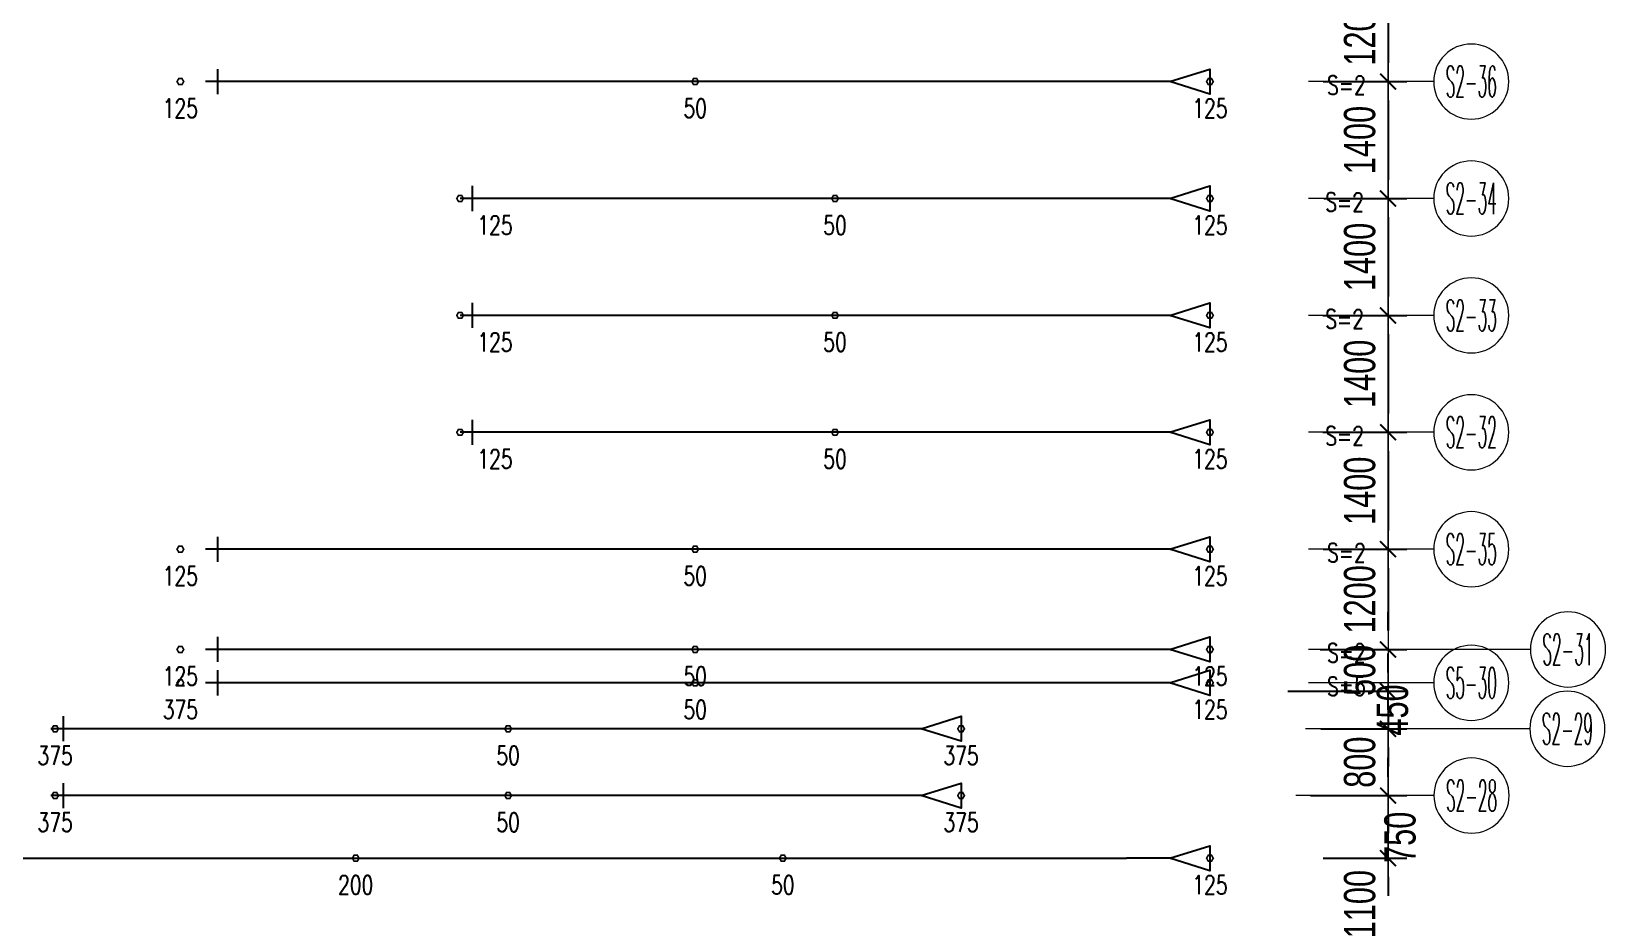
# Model space of a CAD drawing. Header units: millimetres. Extents: x 118516 to 588795, y -24154 to 50684.
# Drawn here: x 430367 to 449218, y 16538 to 27100 of the extents above; entities that cross this region are included whole.
import ezdxf
from ezdxf.enums import TextEntityAlignment as Align

# ---------------------------------------------------------------- set-up
doc = ezdxf.new("R2010")
doc.units = ezdxf.units.MM
doc.layers.get('0').update_dxf_attribs({"lineweight": 20})
doc.layers.get('Defpoints').update_dxf_attribs({"color": 151, "lineweight": 9})
doc.layers.add('ARES_TAG', color=3, linetype='Continuous')
doc.layers.add('NDC_S_TENDON', color=10, linetype='Continuous')
doc.layers.add('Current plane_Column', color=7, linetype='Continuous', true_color=0x4b00ff)
for name, color, linetype, lineweight in [('NDC_S-TENDON', 6, 'Continuous', 35), ('NDC_S_ANNO', 7, 'Continuous', 20), ('NDC_S_DIM', 1, 'Continuous', 15), ('NDC_S_SYMBOL', 1, 'Continuous', 15)]:
    doc.layers.add(name, color=color, linetype=linetype, lineweight=lineweight)
doc.styles.add('ARES_ROMANS_0.36', font='romans.shx', dxfattribs={"width": 0.36, "bigfont": 'vns.shx'})
doc.styles.add('NDC_ANNO', font='', dxfattribs={"width": 0.8})
doc.styles.add('NDC_DIM', font='', dxfattribs={"width": 0.75})
doc.styles.get('NDC_ANNO').set_extended_font_data('Dotum')
doc.styles.get('NDC_DIM').set_extended_font_data('Dotum')
doc.dimstyles.new('NDC_dim_150', dxfattribs={"dimscale": 150, "dimtxt": 2.5, "dimasz": 1.5, "dimexe": 1.5, "dimexo": 2.5, "dimgap": 1, "dimtad": 1, "dimdec": 0, "dimzin": 0, "dimdsep": 46, "dimtxsty": 'NDC_DIM', "dimblk": 'DIMMARK', "dimcen": 0.09, "dimdle": 1.2, "dimclrd": 1, "dimclre": 1, "dimclrt": 3, "dimadec": 0, "dimazin": 0, "dimtfac": 1, "dimtdec": 0, "dimtix": 1, "dimtofl": 0, "dimtmove": 0, "dimatfit": 3, "dimfxl": 8, "dimfxlon": 1, "dimtolj": 1, "dimtzin": 0, "dimarcsym": 0})

# ---------------------------------------------------------------- blocks, each defined once
blk = doc.blocks.new('*U492')
at = {"layer": 'NDC_S_SYMBOL', "color": 3}
blk.add_line((-7068, 0), (-5568, 0), dxfattribs=at)
blk.add_circle((-7518, 0), 450, dxfattribs=at)
at = {"layer": 'NDC_S_TENDON'}
for p, q in [((-3388, 0), (-500, 0)), ((-500, 0), (5123, 0)), ((5123, 0), (6642, 0)), ((6642, 0), (7642, 0)), ((7492, -150), (7492, 150))]:
    blk.add_line(p, q, dxfattribs=at)
blk.add_lwpolyline([(-3908, 0), (-4388, 150), (-4388, -150), (-3908, 0), (-3388, 0)], dxfattribs=at)
at = {"layer": 'ARES_TAG', "style": 'ARES_ROMANS_0.36', "width": 0.36}
blk.add_attdef('S3', text='', height=375, dxfattribs=at).set_placement((-7518, 0), align=Align.MIDDLE_CENTER)
blk = doc.blocks.new('*U704')
at = {"layer": 'NDC_S_SYMBOL', "color": 3}
blk.add_line((-8226, 0), (-5568, 0), dxfattribs=at)
blk.add_circle((-8676, 0), 450, dxfattribs=at)
at = {"layer": 'NDC_S_TENDON'}
for p, q in [((-3388, 0), (-500, 0)), ((-500, 0), (5123, 0)), ((5123, 0), (6642, 0)), ((6642, 0), (7642, 0)), ((7492, -150), (7492, 150))]:
    blk.add_line(p, q, dxfattribs=at)
blk.add_lwpolyline([(-3908, 0), (-4388, 150), (-4388, -150), (-3908, 0), (-3388, 0)], dxfattribs=at)
at = {"layer": 'ARES_TAG', "style": 'ARES_ROMANS_0.36', "width": 0.36}
blk.add_attdef('S3', text='', height=375, dxfattribs=at).set_placement((-8676, 0), align=Align.MIDDLE_CENTER)
blk = doc.blocks.new('*U532')
at = {"layer": 'NDC_S_SYMBOL', "color": 3}
blk.add_line((-7068, 0), (-5568, 0), dxfattribs=at)
blk.add_circle((-7518, 0), 450, dxfattribs=at)
at = {"layer": 'NDC_S_TENDON'}
for p, q in [((-3388, 0), (-500, 0)), ((-500, 0), (2938, 0)), ((2938, 0), (3592, 0)), ((3592, 0), (4592, 0)), ((4442, -150), (4442, 150))]:
    blk.add_line(p, q, dxfattribs=at)
blk.add_lwpolyline([(-3908, 0), (-4388, 150), (-4388, -150), (-3908, 0), (-3388, 0)], dxfattribs=at)
at = {"layer": 'ARES_TAG', "style": 'ARES_ROMANS_0.36', "width": 0.36}
blk.add_attdef('S3', text='', height=375, dxfattribs=at).set_placement((-7518, 0), align=Align.MIDDLE_CENTER)
blk = doc.blocks.new('*U490')
at = {"layer": 'NDC_S_TENDON'}
blk.add_line((5123, 0), (56672, 0), dxfattribs=at)
blk.add_lwpolyline([(57192, 0), (57672, 150), (57672, -150), (57192, 0), (56672, 0)], dxfattribs=at)
at = {"layer": 'ARES_TAG', "style": 'ARES_ROMANS_0.36', "width": 0.36}
blk.add_attdef('S3', text='', height=375, dxfattribs=at).set_placement((-7518, 0), align=Align.MIDDLE_CENTER)
blk = doc.blocks.new('*U709')
at = {"layer": 'NDC_S_SYMBOL', "color": 3}
blk.add_line((-11199, 0), (-8513, 0), dxfattribs=at)
blk.add_circle((-11649, 0), 450, dxfattribs=at)
at = {"layer": 'NDC_S_TENDON'}
for p, q in [((-3388, 0), (-500, 0)), ((-500, 0), (5123, 0)), ((5123, 0), (5512, 0)), ((5512, 0), (6512, 0)), ((6362, -150), (6362, 150))]:
    blk.add_line(p, q, dxfattribs=at)
blk.add_lwpolyline([(-3908, 0), (-4388, 150), (-4388, -150), (-3908, 0), (-3388, 0)], dxfattribs=at)
at = {"layer": 'ARES_TAG', "style": 'ARES_ROMANS_0.36', "width": 0.36}
blk.add_attdef('S3', text='', height=375, dxfattribs=at).set_placement((-11649, 0), align=Align.MIDDLE_CENTER)
blk = doc.blocks.new('*U708')
at = {"layer": 'NDC_S_SYMBOL', "color": 3}
blk.add_line((-10051, 0), (-8396, 0), dxfattribs=at)
blk.add_circle((-10501, 0), 450, dxfattribs=at)
at = {"layer": 'NDC_S_TENDON'}
for p, q in [((-3388, 0), (-500, 0)), ((-500, 0), (5123, 0)), ((5123, 0), (5512, 0)), ((5512, 0), (6512, 0)), ((6362, -150), (6362, 150))]:
    blk.add_line(p, q, dxfattribs=at)
blk.add_lwpolyline([(-3908, 0), (-4388, 150), (-4388, -150), (-3908, 0), (-3388, 0)], dxfattribs=at)
at = {"layer": 'ARES_TAG', "style": 'ARES_ROMANS_0.36', "width": 0.36}
blk.add_attdef('S3', text='', height=375, dxfattribs=at).set_placement((-10501, 0), align=Align.MIDDLE_CENTER)
blk = doc.blocks.new('HTB TDX')
at = {"layer": 'NDC_S-TENDON', "linetype": 'Continuous'}
for points, elevation in [([(49590, 17000, 20, 20, 0), (49570, 17035, 20, 20, 0), (49530, 17035, 20, 20, 0), (49510, 17000, 20, 20, 0), (49530, 16965, 20, 20, 0), (49570, 16965, 20, 20, 0)], 3575), ([(49590, 17000, 20, 20, 0), (49570, 17035, 20, 20, 0), (49530, 17035, 20, 20, 0), (49510, 17000, 20, 20, 0), (49530, 16965, 20, 20, 0), (49570, 16965, 20, 20, 0)], 3575), ([(55755, 17000, 20, 20, 0), (55735, 17035, 20, 20, 0), (55695, 17035, 20, 20, 0), (55675, 17000, 20, 20, 0), (55695, 16965, 20, 20, 0), (55735, 16965, 20, 20, 0)], 3500), ([(55755, 17000, 20, 20, 0), (55735, 17035, 20, 20, 0), (55695, 17035, 20, 20, 0), (55675, 17000, 20, 20, 0), (55695, 16965, 20, 20, 0), (55735, 16965, 20, 20, 0)], 3500), ([(61920, 17000, 20, 20, 0), (61900, 17035, 20, 20, 0), (61860, 17035, 20, 20, 0), (61840, 17000, 20, 20, 0), (61860, 16965, 20, 20, 0), (61900, 16965, 20, 20, 0)], 3575), ([(61920, 17000, 20, 20, 0), (61900, 17035, 20, 20, 0), (61860, 17035, 20, 20, 0), (61840, 17000, 20, 20, 0), (61860, 16965, 20, 20, 0), (61900, 16965, 20, 20, 0)], 3575), ([(52940, 15600, 20, 20, 0), (52920, 15635, 20, 20, 0), (52880, 15635, 20, 20, 0), (52860, 15600, 20, 20, 0), (52880, 15565, 20, 20, 0), (52920, 15565, 20, 20, 0)], 3575), ([(52940, 15600, 20, 20, 0), (52920, 15635, 20, 20, 0), (52880, 15635, 20, 20, 0), (52860, 15600, 20, 20, 0), (52880, 15565, 20, 20, 0), (52920, 15565, 20, 20, 0)], 3575), ([(57430, 15600, 20, 20, 0), (57410, 15635, 20, 20, 0), (57370, 15635, 20, 20, 0), (57350, 15600, 20, 20, 0), (57370, 15565, 20, 20, 0), (57410, 15565, 20, 20, 0)], 3500), ([(57430, 15600, 20, 20, 0), (57410, 15635, 20, 20, 0), (57370, 15635, 20, 20, 0), (57350, 15600, 20, 20, 0), (57370, 15565, 20, 20, 0), (57410, 15565, 20, 20, 0)], 3500), ([(61920, 15600, 20, 20, 0), (61900, 15635, 20, 20, 0), (61860, 15635, 20, 20, 0), (61840, 15600, 20, 20, 0), (61860, 15565, 20, 20, 0), (61900, 15565, 20, 20, 0)], 3575), ([(61920, 15600, 20, 20, 0), (61900, 15635, 20, 20, 0), (61860, 15635, 20, 20, 0), (61840, 15600, 20, 20, 0), (61860, 15565, 20, 20, 0), (61900, 15565, 20, 20, 0)], 3575), ([(52940, 14200, 20, 20, 0), (52920, 14235, 20, 20, 0), (52880, 14235, 20, 20, 0), (52860, 14200, 20, 20, 0), (52880, 14165, 20, 20, 0), (52920, 14165, 20, 20, 0)], 3575), ([(52940, 14200, 20, 20, 0), (52920, 14235, 20, 20, 0), (52880, 14235, 20, 20, 0), (52860, 14200, 20, 20, 0), (52880, 14165, 20, 20, 0), (52920, 14165, 20, 20, 0)], 3575), ([(57430, 14200, 20, 20, 0), (57410, 14235, 20, 20, 0), (57370, 14235, 20, 20, 0), (57350, 14200, 20, 20, 0), (57370, 14165, 20, 20, 0), (57410, 14165, 20, 20, 0)], 3500), ([(57430, 14200, 20, 20, 0), (57410, 14235, 20, 20, 0), (57370, 14235, 20, 20, 0), (57350, 14200, 20, 20, 0), (57370, 14165, 20, 20, 0), (57410, 14165, 20, 20, 0)], 3500), ([(61920, 14200, 20, 20, 0), (61900, 14235, 20, 20, 0), (61860, 14235, 20, 20, 0), (61840, 14200, 20, 20, 0), (61860, 14165, 20, 20, 0), (61900, 14165, 20, 20, 0)], 3575), ([(61920, 14200, 20, 20, 0), (61900, 14235, 20, 20, 0), (61860, 14235, 20, 20, 0), (61840, 14200, 20, 20, 0), (61860, 14165, 20, 20, 0), (61900, 14165, 20, 20, 0)], 3575), ([(52940, 12800, 20, 20, 0), (52920, 12835, 20, 20, 0), (52880, 12835, 20, 20, 0), (52860, 12800, 20, 20, 0), (52880, 12765, 20, 20, 0), (52920, 12765, 20, 20, 0)], 3575), ([(52940, 12800, 20, 20, 0), (52920, 12835, 20, 20, 0), (52880, 12835, 20, 20, 0), (52860, 12800, 20, 20, 0), (52880, 12765, 20, 20, 0), (52920, 12765, 20, 20, 0)], 3575), ([(57430, 12800, 20, 20, 0), (57410, 12835, 20, 20, 0), (57370, 12835, 20, 20, 0), (57350, 12800, 20, 20, 0), (57370, 12765, 20, 20, 0), (57410, 12765, 20, 20, 0)], 3500), ([(57430, 12800, 20, 20, 0), (57410, 12835, 20, 20, 0), (57370, 12835, 20, 20, 0), (57350, 12800, 20, 20, 0), (57370, 12765, 20, 20, 0), (57410, 12765, 20, 20, 0)], 3500), ([(61920, 12800, 20, 20, 0), (61900, 12835, 20, 20, 0), (61860, 12835, 20, 20, 0), (61840, 12800, 20, 20, 0), (61860, 12765, 20, 20, 0), (61900, 12765, 20, 20, 0)], 3575), ([(61920, 12800, 20, 20, 0), (61900, 12835, 20, 20, 0), (61860, 12835, 20, 20, 0), (61840, 12800, 20, 20, 0), (61860, 12765, 20, 20, 0), (61900, 12765, 20, 20, 0)], 3575), ([(49590, 11400, 20, 20, 0), (49570, 11435, 20, 20, 0), (49530, 11435, 20, 20, 0), (49510, 11400, 20, 20, 0), (49530, 11365, 20, 20, 0), (49570, 11365, 20, 20, 0)], 3575), ([(49590, 11400, 20, 20, 0), (49570, 11435, 20, 20, 0), (49530, 11435, 20, 20, 0), (49510, 11400, 20, 20, 0), (49530, 11365, 20, 20, 0), (49570, 11365, 20, 20, 0)], 3575), ([(55755, 11400, 20, 20, 0), (55735, 11435, 20, 20, 0), (55695, 11435, 20, 20, 0), (55675, 11400, 20, 20, 0), (55695, 11365, 20, 20, 0), (55735, 11365, 20, 20, 0)], 3500), ([(55755, 11400, 20, 20, 0), (55735, 11435, 20, 20, 0), (55695, 11435, 20, 20, 0), (55675, 11400, 20, 20, 0), (55695, 11365, 20, 20, 0), (55735, 11365, 20, 20, 0)], 3500), ([(61920, 11400, 20, 20, 0), (61900, 11435, 20, 20, 0), (61860, 11435, 20, 20, 0), (61840, 11400, 20, 20, 0), (61860, 11365, 20, 20, 0), (61900, 11365, 20, 20, 0)], 3575), ([(61920, 11400, 20, 20, 0), (61900, 11435, 20, 20, 0), (61860, 11435, 20, 20, 0), (61840, 11400, 20, 20, 0), (61860, 11365, 20, 20, 0), (61900, 11365, 20, 20, 0)], 3575), ([(49590, 10200, 20, 20, 0), (49570, 10235, 20, 20, 0), (49530, 10235, 20, 20, 0), (49510, 10200, 20, 20, 0), (49530, 10165, 20, 20, 0), (49570, 10165, 20, 20, 0)], 3575), ([(49590, 10200, 20, 20, 0), (49570, 10235, 20, 20, 0), (49530, 10235, 20, 20, 0), (49510, 10200, 20, 20, 0), (49530, 10165, 20, 20, 0), (49570, 10165, 20, 20, 0)], 3575), ([(55755, 10200, 20, 20, 0), (55735, 10235, 20, 20, 0), (55695, 10235, 20, 20, 0), (55675, 10200, 20, 20, 0), (55695, 10165, 20, 20, 0), (55735, 10165, 20, 20, 0)], 3250), ([(55755, 10200, 20, 20, 0), (55735, 10235, 20, 20, 0), (55695, 10235, 20, 20, 0), (55675, 10200, 20, 20, 0), (55695, 10165, 20, 20, 0), (55735, 10165, 20, 20, 0)], 3250), ([(61920, 10200, 20, 20, 0), (61900, 10235, 20, 20, 0), (61860, 10235, 20, 20, 0), (61840, 10200, 20, 20, 0), (61860, 10165, 20, 20, 0), (61900, 10165, 20, 20, 0)], 3575), ([(61920, 10200, 20, 20, 0), (61900, 10235, 20, 20, 0), (61860, 10235, 20, 20, 0), (61840, 10200, 20, 20, 0), (61860, 10165, 20, 20, 0), (61900, 10165, 20, 20, 0)], 3575), ([(49590, 9800, 20, 20, 0), (49570, 9835, 20, 20, 0), (49530, 9835, 20, 20, 0), (49510, 9800, 20, 20, 0), (49530, 9765, 20, 20, 0), (49570, 9765, 20, 20, 0)], 3575), ([(49590, 9800, 20, 20, 0), (49570, 9835, 20, 20, 0), (49530, 9835, 20, 20, 0), (49510, 9800, 20, 20, 0), (49530, 9765, 20, 20, 0), (49570, 9765, 20, 20, 0)], 3575), ([(55755, 9800, 20, 20, 0), (55735, 9835, 20, 20, 0), (55695, 9835, 20, 20, 0), (55675, 9800, 20, 20, 0), (55695, 9765, 20, 20, 0), (55735, 9765, 20, 20, 0)], 3250), ([(55755, 9800, 20, 20, 0), (55735, 9835, 20, 20, 0), (55695, 9835, 20, 20, 0), (55675, 9800, 20, 20, 0), (55695, 9765, 20, 20, 0), (55735, 9765, 20, 20, 0)], 3250), ([(61920, 9800, 20, 20, 0), (61900, 9835, 20, 20, 0), (61860, 9835, 20, 20, 0), (61840, 9800, 20, 20, 0), (61860, 9765, 20, 20, 0), (61900, 9765, 20, 20, 0)], 3575), ([(61920, 9800, 20, 20, 0), (61900, 9835, 20, 20, 0), (61860, 9835, 20, 20, 0), (61840, 9800, 20, 20, 0), (61860, 9765, 20, 20, 0), (61900, 9765, 20, 20, 0)], 3575), ([(48090, 9250, 20, 20, 0), (48070, 9285, 20, 20, 0), (48030, 9285, 20, 20, 0), (48010, 9250, 20, 20, 0), (48030, 9215, 20, 20, 0), (48070, 9215, 20, 20, 0)], 316), ([(48090, 9250, 20, 20, 0), (48070, 9285, 20, 20, 0), (48030, 9285, 20, 20, 0), (48010, 9250, 20, 20, 0), (48030, 9215, 20, 20, 0), (48070, 9215, 20, 20, 0)], 316), ([(53515, 9250, 20, 20, 0), (53495, 9285, 20, 20, 0), (53455, 9285, 20, 20, 0), (53435, 9250, 20, 20, 0), (53455, 9215, 20, 20, 0), (53495, 9215, 20, 20, 0)], -9), ([(53515, 9250, 20, 20, 0), (53495, 9285, 20, 20, 0), (53455, 9285, 20, 20, 0), (53435, 9250, 20, 20, 0), (53455, 9215, 20, 20, 0), (53495, 9215, 20, 20, 0)], -9), ([(58940, 9250, 20, 20, 0), (58920, 9285, 20, 20, 0), (58880, 9285, 20, 20, 0), (58860, 9250, 20, 20, 0), (58880, 9215, 20, 20, 0), (58920, 9215, 20, 20, 0)], 316), ([(58940, 9250, 20, 20, 0), (58920, 9285, 20, 20, 0), (58880, 9285, 20, 20, 0), (58860, 9250, 20, 20, 0), (58880, 9215, 20, 20, 0), (58920, 9215, 20, 20, 0)], 316), ([(48090, 8450, 20, 20, 0), (48070, 8485, 20, 20, 0), (48030, 8485, 20, 20, 0), (48010, 8450, 20, 20, 0), (48030, 8416, 20, 20, 0), (48070, 8416, 20, 20, 0)], 320), ([(48090, 8450, 20, 20, 0), (48070, 8485, 20, 20, 0), (48030, 8485, 20, 20, 0), (48010, 8450, 20, 20, 0), (48030, 8416, 20, 20, 0), (48070, 8416, 20, 20, 0)], 320), ([(53515, 8450, 20, 20, 0), (53495, 8485, 20, 20, 0), (53455, 8485, 20, 20, 0), (53435, 8450, 20, 20, 0), (53455, 8416, 20, 20, 0), (53495, 8416, 20, 20, 0)], -5), ([(53515, 8450, 20, 20, 0), (53495, 8485, 20, 20, 0), (53455, 8485, 20, 20, 0), (53435, 8450, 20, 20, 0), (53455, 8416, 20, 20, 0), (53495, 8416, 20, 20, 0)], -5), ([(58940, 8450, 20, 20, 0), (58920, 8485, 20, 20, 0), (58880, 8485, 20, 20, 0), (58860, 8450, 20, 20, 0), (58880, 8416, 20, 20, 0), (58920, 8416, 20, 20, 0)], 320), ([(58940, 8450, 20, 20, 0), (58920, 8485, 20, 20, 0), (58880, 8485, 20, 20, 0), (58860, 8450, 20, 20, 0), (58880, 8416, 20, 20, 0), (58920, 8416, 20, 20, 0)], 320), ([(51690, 7700, 20, 20, 0), (51670, 7735, 20, 20, 0), (51630, 7735, 20, 20, 0), (51610, 7700, 20, 20, 0), (51630, 7665, 20, 20, 0), (51670, 7665, 20, 20, 0)], 3650), ([(51690, 7700, 20, 20, 0), (51670, 7735, 20, 20, 0), (51630, 7735, 20, 20, 0), (51610, 7700, 20, 20, 0), (51630, 7665, 20, 20, 0), (51670, 7665, 20, 20, 0)], 3650), ([(51690, 7700, 20, 20, 0), (51670, 7735, 20, 20, 0), (51630, 7735, 20, 20, 0), (51610, 7700, 20, 20, 0), (51630, 7665, 20, 20, 0), (51670, 7665, 20, 20, 0)], 3650), ([(51690, 7700, 20, 20, 0), (51670, 7735, 20, 20, 0), (51630, 7735, 20, 20, 0), (51610, 7700, 20, 20, 0), (51630, 7665, 20, 20, 0), (51670, 7665, 20, 20, 0)], 3650), ([(56805, 7700, 20, 20, 0), (56785, 7735, 20, 20, 0), (56745, 7735, 20, 20, 0), (56725, 7700, 20, 20, 0), (56745, 7665, 20, 20, 0), (56785, 7665, 20, 20, 0)], 3500), ([(56805, 7700, 20, 20, 0), (56785, 7735, 20, 20, 0), (56745, 7735, 20, 20, 0), (56725, 7700, 20, 20, 0), (56745, 7665, 20, 20, 0), (56785, 7665, 20, 20, 0)], 3500), ([(61920, 7700, 20, 20, 0), (61900, 7735, 20, 20, 0), (61860, 7735, 20, 20, 0), (61840, 7700, 20, 20, 0), (61860, 7665, 20, 20, 0), (61900, 7665, 20, 20, 0)], 3575), ([(61920, 7700, 20, 20, 0), (61900, 7735, 20, 20, 0), (61860, 7735, 20, 20, 0), (61840, 7700, 20, 20, 0), (61860, 7665, 20, 20, 0), (61900, 7665, 20, 20, 0)], 3575)]:
    blk.add_lwpolyline(points, format="xyseb", close=True, dxfattribs=dict(at, elevation=elevation))
ref = blk.add_blockref('*U492', (57492, 17000), dxfattribs=dict(xscale=-1, rotation=359.9999999999999))
ref.add_attrib('S3', 'S2-36', dxfattribs={"layer": 'ARES_TAG', "height": 375, "rotation": 360, "style": 'ARES_ROMANS_0.36', "width": 0.36}).set_placement((65010, 17000), align=Align.MIDDLE_CENTER)
ref = blk.add_blockref('*U532', (57492, 15600, 3575), dxfattribs=dict(xscale=-1, rotation=359.9999999999999))
ref.add_attrib('S3', 'S2-34', dxfattribs={"layer": 'ARES_TAG', "height": 375, "rotation": 360, "style": 'ARES_ROMANS_0.36', "width": 0.36}).set_placement((65010, 15600, 3575), align=Align.MIDDLE_CENTER)
ref = blk.add_blockref('*U532', (57492, 14200, 3575), dxfattribs=dict(xscale=-1, rotation=359.9999999999999))
ref.add_attrib('S3', 'S2-33', dxfattribs={"layer": 'ARES_TAG', "height": 375, "rotation": 360, "style": 'ARES_ROMANS_0.36', "width": 0.36}).set_placement((65010, 14200, 3575), align=Align.MIDDLE_CENTER)
ref = blk.add_blockref('*U532', (57492, 12800, 3575), dxfattribs=dict(xscale=-1, rotation=359.9999999999999))
ref.add_attrib('S3', 'S2-32', dxfattribs={"layer": 'ARES_TAG', "height": 375, "rotation": 360, "style": 'ARES_ROMANS_0.36', "width": 0.36}).set_placement((65010, 12800, 3575), align=Align.MIDDLE_CENTER)
ref = blk.add_blockref('*U492', (57492, 11400, 3575), dxfattribs=dict(xscale=-1, rotation=359.9999999999999))
ref.add_attrib('S3', 'S2-35', dxfattribs={"layer": 'ARES_TAG', "height": 375, "rotation": 360, "style": 'ARES_ROMANS_0.36', "width": 0.36}).set_placement((65010, 11400, 3575), align=Align.MIDDLE_CENTER)
ref = blk.add_blockref('*U704', (57492, 10200, 3575), dxfattribs=dict(xscale=-1, rotation=359.9999999999999))
ref.add_attrib('S3', 'S2-31', dxfattribs={"layer": 'ARES_TAG', "height": 375, "rotation": 360, "style": 'ARES_ROMANS_0.36', "width": 0.36}).set_placement((66168, 10200, 3575), align=Align.MIDDLE_CENTER)
ref = blk.add_blockref('*U492', (57492, 9800, 3575), dxfattribs=dict(xscale=-1, rotation=359.9999999999999))
ref.add_attrib('S3', 'S5-30', dxfattribs={"layer": 'ARES_TAG', "height": 375, "rotation": 360, "style": 'ARES_ROMANS_0.36', "width": 0.36}).set_placement((65010, 9800, 3575), align=Align.MIDDLE_CENTER)
ref = blk.add_blockref('*U709', (54512, 9250, 3575), dxfattribs=dict(xscale=-1, rotation=359.9999999999999))
ref.add_attrib('S3', 'S2-29', dxfattribs={"layer": 'ARES_TAG', "height": 375, "rotation": 360, "style": 'ARES_ROMANS_0.36', "width": 0.36}).set_placement((66161, 9250, 3575), align=Align.MIDDLE_CENTER)
ref = blk.add_blockref('*U708', (54512, 8450, 3575), dxfattribs=dict(xscale=-1, rotation=359.9999999999999))
ref.add_attrib('S3', 'S2-28', dxfattribs={"layer": 'ARES_TAG', "height": 375, "rotation": 360, "style": 'ARES_ROMANS_0.36', "width": 0.36}).set_placement((65013, 8450, 3575), align=Align.MIDDLE_CENTER)
blk.add_blockref('*U490', (4208, 7700, 3503))
at = {"layer": 'NDC_S_ANNO', "linetype": 'Continuous', "char_height": 225, "attachment_point": 5, "line_spacing_factor": 0.75, "style": 'NDC_ANNO'}
for s, insert in [('\\FSTANDARD.shx;S=2', (63514, 16957, 3700)), ('\\FSTANDARD.shx;125', (49550, 16680, 3575)), ('\\FSTANDARD.shx;50', (55715, 16680, 3500)), ('\\FSTANDARD.shx;125', (61880, 16680, 3575)), ('\\FSTANDARD.shx;S=2', (63493, 15557, 3700)), ('\\FSTANDARD.shx;125', (53318, 15280, 3575)), ('\\FSTANDARD.shx;50', (57390, 15280, 3500)), ('\\FSTANDARD.shx;125', (61880, 15280, 3575)), ('\\FSTANDARD.shx;S=2', (63493, 14157, 3700)), ('\\FSTANDARD.shx;125', (53318, 13880, 3575)), ('\\FSTANDARD.shx;50', (57390, 13880, 3500)), ('\\FSTANDARD.shx;125', (61880, 13880, 3575)), ('\\FSTANDARD.shx;S=2', (63493, 12757, 3700)), ('\\FSTANDARD.shx;125', (53318, 12480, 3575)), ('\\FSTANDARD.shx;50', (57390, 12480, 3500)), ('\\FSTANDARD.shx;125', (61880, 12480, 3575)), ('\\FSTANDARD.shx;S=2', (63514, 11357, 3700)), ('\\FSTANDARD.shx;125', (49550, 11080, 3575)), ('\\FSTANDARD.shx;50', (55715, 11080, 3500)), ('\\FSTANDARD.shx;125', (61880, 11080, 3575)), ('\\FSTANDARD.shx;S=2', (63514, 10157, 3700)), ('\\FSTANDARD.shx;125', (49550, 9880, 3575)), ('\\FSTANDARD.shx;50', (55715, 9880, 3250)), ('\\FSTANDARD.shx;125', (61880, 9880, 3575)), ('\\FSTANDARD.shx;S=5', (63514, 9757, 3700)), ('\\FSTANDARD.shx;375', (49550, 9480, 3575)), ('\\FSTANDARD.shx;50', (55715, 9480, 3250)), ('\\FSTANDARD.shx;125', (61880, 9480, 3575)), ('\\FSTANDARD.shx;375', (48050, 8930, 316)), ('\\FSTANDARD.shx;50', (53475, 8930, -9)), ('\\FSTANDARD.shx;375', (58900, 8930, 316)), ('\\FSTANDARD.shx;375', (48050, 8130, 320)), ('\\FSTANDARD.shx;50', (53475, 8130, -5)), ('\\FSTANDARD.shx;375', (58900, 8130, 320)), ('\\FSTANDARD.shx;200', (51650, 7380, 3650)), ('\\FSTANDARD.shx;50', (56765, 7380, 3500)), ('\\FSTANDARD.shx;125', (61880, 7380, 3575))]:
    blk.add_mtext(s, dxfattribs=dict(at, insert=insert))
blk = doc.blocks.new('DIMMARK')
at = {"layer": 'NDC_S_DIM', "color": 1}
blk.add_line((-1.5, 0), (1, 0), dxfattribs=at)
at = {"layer": 'NDC_S_DIM', "color": 2, "const_width": 0.1}
blk.add_lwpolyline([(-0.424, -0.424), (0.424, 0.424)], dxfattribs=at)
blk = doc.blocks.new('*D417')
at = {"layer": 'Defpoints', "color": 0, "ltscale": 100, "transparency": 16777216}
for p in [(443398, 27700, 3264), (443389, 26500, 3503), (446613, 26500)]:
    blk.add_point(p, dxfattribs=at)
at = {"layer": 'NDC_S_DIM', "color": 1, "lineweight": -2, "ltscale": 100, "transparency": 16777216}
for p, q in [((445804, 27700), (446838, 27700)), ((446613, 27475), (446613, 26725)), ((445838, 26500), (446838, 26500))]:
    blk.add_line(p, q, dxfattribs=at)
at = {"layer": 'NDC_S_DIM', "color": 1, "lineweight": -2, "ltscale": 100, "transparency": 16777216, "xscale": 225, "yscale": 225, "zscale": 225}
for p, rotation in [((446613, 27700), 90), ((446613, 26500), 270)]:
    blk.add_blockref('DIMMARK', p, dxfattribs=dict(at, rotation=rotation))
at = {"layer": 'NDC_S_DIM', "color": 3, "ltscale": 100, "transparency": 16777216, "insert": (446275, 27100), "char_height": 375, "attachment_point": 5, "rotation": 90, "style": 'NDC_DIM'}
blk.add_mtext('\\A1;1200', dxfattribs=at)
blk = doc.blocks.new('*D418')
at = {"layer": 'Defpoints', "color": 0, "ltscale": 100, "transparency": 16777216}
for p in [(443389, 26500, 3503), (443407, 25100, 3533), (446613, 25100)]:
    blk.add_point(p, dxfattribs=at)
at = {"layer": 'NDC_S_DIM', "color": 1, "lineweight": -2, "ltscale": 100, "transparency": 16777216}
for p, q in [((445838, 26500), (446838, 26500)), ((446613, 26275), (446613, 25325)), ((445845, 25100), (446838, 25100))]:
    blk.add_line(p, q, dxfattribs=at)
at = {"layer": 'NDC_S_DIM', "color": 1, "lineweight": -2, "ltscale": 100, "transparency": 16777216, "xscale": 225, "yscale": 225, "zscale": 225}
for p, rotation in [((446613, 26500), 90), ((446613, 25100), 270)]:
    blk.add_blockref('DIMMARK', p, dxfattribs=dict(at, rotation=rotation))
at = {"layer": 'NDC_S_DIM', "color": 3, "ltscale": 100, "transparency": 16777216, "insert": (446275, 25800), "char_height": 375, "attachment_point": 5, "rotation": 90, "style": 'NDC_DIM'}
blk.add_mtext('\\A1;1400', dxfattribs=at)
blk = doc.blocks.new('*D419')
at = {"layer": 'Defpoints', "color": 0, "ltscale": 100, "transparency": 16777216}
for p in [(443407, 25100, 3533), (443326, 23700, 3535), (446613, 23700)]:
    blk.add_point(p, dxfattribs=at)
at = {"layer": 'NDC_S_DIM', "color": 1, "lineweight": -2, "ltscale": 100, "transparency": 16777216}
for p, q in [((445845, 25100), (446838, 25100)), ((446613, 24875), (446613, 23925)), ((445834, 23700), (446838, 23700))]:
    blk.add_line(p, q, dxfattribs=at)
at = {"layer": 'NDC_S_DIM', "color": 1, "lineweight": -2, "ltscale": 100, "transparency": 16777216, "xscale": 225, "yscale": 225, "zscale": 225}
for p, rotation in [((446613, 25100), 90), ((446613, 23700), 270)]:
    blk.add_blockref('DIMMARK', p, dxfattribs=dict(at, rotation=rotation))
at = {"layer": 'NDC_S_DIM', "color": 3, "ltscale": 100, "transparency": 16777216, "insert": (446275, 24400), "char_height": 375, "attachment_point": 5, "rotation": 90, "style": 'NDC_DIM'}
blk.add_mtext('\\A1;1400', dxfattribs=at)
blk = doc.blocks.new('*D420')
at = {"layer": 'Defpoints', "color": 0, "ltscale": 100, "transparency": 16777216}
for p in [(443326, 23700, 3535), (443326, 22300, 3535), (446613, 22300)]:
    blk.add_point(p, dxfattribs=at)
at = {"layer": 'NDC_S_DIM', "color": 1, "lineweight": -2, "ltscale": 100, "transparency": 16777216}
for p, q in [((445834, 23700), (446838, 23700)), ((446613, 23475), (446613, 22525)), ((445834, 22300), (446838, 22300))]:
    blk.add_line(p, q, dxfattribs=at)
at = {"layer": 'NDC_S_DIM', "color": 1, "lineweight": -2, "ltscale": 100, "transparency": 16777216, "xscale": 225, "yscale": 225, "zscale": 225}
for p, rotation in [((446613, 23700), 90), ((446613, 22300), 270)]:
    blk.add_blockref('DIMMARK', p, dxfattribs=dict(at, rotation=rotation))
at = {"layer": 'NDC_S_DIM', "color": 3, "ltscale": 100, "transparency": 16777216, "insert": (446275, 23000), "char_height": 375, "attachment_point": 5, "rotation": 90, "style": 'NDC_DIM'}
blk.add_mtext('\\A1;1400', dxfattribs=at)
blk = doc.blocks.new('*D421')
at = {"layer": 'Defpoints', "color": 0, "ltscale": 100, "transparency": 16777216}
for p in [(443326, 22300, 3535), (443388, 20900, 3502), (446613, 20900)]:
    blk.add_point(p, dxfattribs=at)
at = {"layer": 'NDC_S_DIM', "color": 1, "lineweight": -2, "ltscale": 100, "transparency": 16777216}
for p, q in [((445834, 22300), (446838, 22300)), ((446613, 22075), (446613, 21125)), ((445838, 20900), (446838, 20900))]:
    blk.add_line(p, q, dxfattribs=at)
at = {"layer": 'NDC_S_DIM', "color": 1, "lineweight": -2, "ltscale": 100, "transparency": 16777216, "xscale": 225, "yscale": 225, "zscale": 225}
for p, rotation in [((446613, 22300), 90), ((446613, 20900), 270)]:
    blk.add_blockref('DIMMARK', p, dxfattribs=dict(at, rotation=rotation))
at = {"layer": 'NDC_S_DIM', "color": 3, "ltscale": 100, "transparency": 16777216, "insert": (446275, 21600), "char_height": 375, "attachment_point": 5, "rotation": 90, "style": 'NDC_DIM'}
blk.add_mtext('\\A1;1400', dxfattribs=at)
blk = doc.blocks.new('*D422')
at = {"layer": 'Defpoints', "color": 0, "ltscale": 100, "transparency": 16777216}
for p in [(443388, 20900, 3502), (443381, 19700, 3260), (446613, 19700)]:
    blk.add_point(p, dxfattribs=at)
at = {"layer": 'NDC_S_DIM', "color": 1, "lineweight": -2, "ltscale": 100, "transparency": 16777216}
for p, q in [((445838, 20900), (446838, 20900)), ((446613, 20675), (446613, 19925)), ((445801, 19700), (446838, 19700))]:
    blk.add_line(p, q, dxfattribs=at)
at = {"layer": 'NDC_S_DIM', "color": 1, "lineweight": -2, "ltscale": 100, "transparency": 16777216, "xscale": 225, "yscale": 225, "zscale": 225}
for p, rotation in [((446613, 20900), 90), ((446613, 19700), 270)]:
    blk.add_blockref('DIMMARK', p, dxfattribs=dict(at, rotation=rotation))
at = {"layer": 'NDC_S_DIM', "color": 3, "ltscale": 100, "transparency": 16777216, "insert": (446275, 20300), "char_height": 375, "attachment_point": 5, "rotation": 90, "style": 'NDC_DIM'}
blk.add_mtext('\\A1;1200', dxfattribs=at)
blk = doc.blocks.new('*D423')
at = {"layer": 'Defpoints', "color": 0, "ltscale": 100, "transparency": 16777216}
for p in [(443381, 19700, 3260), (443341, 19200), (446613, 19200)]:
    blk.add_point(p, dxfattribs=at)
at = {"layer": 'NDC_S_DIM', "color": 1, "lineweight": -2, "ltscale": 100, "transparency": 16777216}
for p, q in [((446613, 19925), (446613, 20150)), ((445801, 19700), (446838, 19700)), ((445413, 19200), (446838, 19200)), ((446613, 18975), (446613, 18750))]:
    blk.add_line(p, q, dxfattribs=at)
at = {"layer": 'NDC_S_DIM', "color": 1, "lineweight": -2, "ltscale": 100, "transparency": 16777216, "xscale": 225, "yscale": 225, "zscale": 225}
for p, rotation in [((446613, 19700), 270), ((446613, 19200), 90)]:
    blk.add_blockref('DIMMARK', p, dxfattribs=dict(at, rotation=rotation))
at = {"layer": 'NDC_S_DIM', "color": 3, "ltscale": 100, "transparency": 16777216, "insert": (446275, 19450), "char_height": 375, "attachment_point": 5, "rotation": 90, "style": 'NDC_DIM'}
blk.add_mtext('\\A1;500', dxfattribs=at)
blk = doc.blocks.new('*D424')
at = {"layer": 'Defpoints', "color": 0, "ltscale": 100, "transparency": 16777216}
for p in [(443341, 19200), (443378, 18750, 3299), (446613, 18750)]:
    blk.add_point(p, dxfattribs=at)
at = {"layer": 'NDC_S_DIM', "color": 1, "lineweight": -2, "ltscale": 100, "transparency": 16777216}
for p, q in [((446613, 19425), (446613, 19650)), ((445413, 19200), (446838, 19200)), ((445807, 18750), (446838, 18750)), ((446613, 18525), (446613, 18300))]:
    blk.add_line(p, q, dxfattribs=at)
at = {"layer": 'NDC_S_DIM', "color": 1, "lineweight": -2, "ltscale": 100, "transparency": 16777216, "xscale": 225, "yscale": 225, "zscale": 225}
for p, rotation in [((446613, 19200), 270), ((446613, 18750), 90)]:
    blk.add_blockref('DIMMARK', p, dxfattribs=dict(at, rotation=rotation))
at = {"layer": 'NDC_S_DIM', "color": 3, "ltscale": 100, "transparency": 16777216, "insert": (446668, 18975), "char_height": 375, "attachment_point": 5, "rotation": 90, "style": 'NDC_DIM'}
blk.add_mtext('\\A1;450', dxfattribs=at)
blk = doc.blocks.new('*D425')
at = {"layer": 'Defpoints', "color": 0, "ltscale": 100, "transparency": 16777216}
for p in [(443378, 18750, 3299), (443265, 17950, 2588), (446613, 17950)]:
    blk.add_point(p, dxfattribs=at)
at = {"layer": 'NDC_S_DIM', "color": 1, "lineweight": -2, "ltscale": 100, "transparency": 16777216}
for p, q in [((446613, 18975), (446613, 19200)), ((445807, 18750), (446838, 18750)), ((445684, 17950), (446838, 17950)), ((446613, 17725), (446613, 17500))]:
    blk.add_line(p, q, dxfattribs=at)
at = {"layer": 'NDC_S_DIM', "color": 1, "lineweight": -2, "ltscale": 100, "transparency": 16777216, "xscale": 225, "yscale": 225, "zscale": 225}
for p, rotation in [((446613, 18750), 270), ((446613, 17950), 90)]:
    blk.add_blockref('DIMMARK', p, dxfattribs=dict(at, rotation=rotation))
at = {"layer": 'NDC_S_DIM', "color": 3, "ltscale": 100, "transparency": 16777216, "insert": (446275, 18350), "char_height": 375, "attachment_point": 5, "rotation": 90, "style": 'NDC_DIM'}
blk.add_mtext('\\A1;800', dxfattribs=at)
blk = doc.blocks.new('*D426')
at = {"layer": 'Defpoints', "color": 0, "ltscale": 100, "transparency": 16777216}
for p in [(443261, 17950, 3294), (443241, 17200, 3630), (446613, 17200)]:
    blk.add_point(p, dxfattribs=at)
at = {"layer": 'NDC_S_DIM', "color": 1, "lineweight": -2, "ltscale": 100, "transparency": 16777216}
for p, q in [((446613, 18175), (446613, 18400)), ((445790, 17950), (446838, 17950)), ((445835, 17200), (446838, 17200)), ((446613, 16975), (446613, 16750))]:
    blk.add_line(p, q, dxfattribs=at)
at = {"layer": 'NDC_S_DIM', "color": 1, "lineweight": -2, "ltscale": 100, "transparency": 16777216, "xscale": 225, "yscale": 225, "zscale": 225}
for p, rotation in [((446613, 17950), 270), ((446613, 17200), 90)]:
    blk.add_blockref('DIMMARK', p, dxfattribs=dict(at, rotation=rotation))
at = {"layer": 'NDC_S_DIM', "color": 3, "ltscale": 100, "transparency": 16777216, "insert": (446758, 17450), "char_height": 375, "attachment_point": 5, "rotation": 90, "style": 'NDC_DIM'}
blk.add_mtext('\\A1;750', dxfattribs=at)
blk = doc.blocks.new('*D427')
at = {"layer": 'Defpoints', "color": 0, "ltscale": 100, "transparency": 16777216}
for p in [(443241, 17200, 3630), (443265, 16100, 2814), (446613, 16100)]:
    blk.add_point(p, dxfattribs=at)
at = {"layer": 'NDC_S_DIM', "color": 1, "lineweight": -2, "ltscale": 100, "transparency": 16777216}
for p, q in [((446613, 17425), (446613, 17650)), ((445835, 17200), (446838, 17200)), ((445719, 16100), (446838, 16100)), ((446613, 15875), (446613, 15650))]:
    blk.add_line(p, q, dxfattribs=at)
at = {"layer": 'NDC_S_DIM', "color": 1, "lineweight": -2, "ltscale": 100, "transparency": 16777216, "xscale": 225, "yscale": 225, "zscale": 225}
for p, rotation in [((446613, 17200), 270), ((446613, 16100), 90)]:
    blk.add_blockref('DIMMARK', p, dxfattribs=dict(at, rotation=rotation))
at = {"layer": 'NDC_S_DIM', "color": 3, "ltscale": 100, "transparency": 16777216, "insert": (446275, 16650), "char_height": 375, "attachment_point": 5, "rotation": 90, "style": 'NDC_DIM'}
blk.add_mtext('\\A1;1100', dxfattribs=at)

msp = doc.modelspace()

# ---------------------------------------------------------------- block references
at = {"layer": 'Current plane_Column'}
msp.add_blockref('HTB TDX', (382600, 9500), dxfattribs=at)

# ---------------------------------------------------------------- dimensions: what is measured, and where the dimension line sits
at = {"layer": 'NDC_S_DIM', "ltscale": 100}
for base, p1, p2, picture, middle in [((446613, 26500), (443398, 27700, 3263.7), (443388.9, 26500, 3503.2), '*D417', (446275.3, 27100)), ((446613, 25100), (443388.9, 26500, 3503.2), (443407.4, 25100, 3532.8), '*D418', (446275.3, 25800)), ((446613, 23700), (443407.4, 25100, 3532.8), (443325.8, 23700, 3535.2), '*D419', (446275.3, 24400)), ((446613, 22300), (443325.8, 23700, 3535.2), (443325.8, 22300, 3535.2), '*D420', (446275.3, 23000)), ((446613, 20900), (443325.8, 22300, 3535.2), (443388.4, 20900, 3502.4), '*D421', (446275.3, 21600)), ((446613, 19700), (443388.4, 20900, 3502.4), (443381, 19700, 3260.5), '*D422', (446275.3, 20300)), ((446613, 19200), (443381, 19700, 3260.5), (443341.2, 19200), '*D423', (446275.3, 19450)), ((446613, 17950.3), (443378, 18750, 3298.8), (443264.8, 17950.3, 2587.5), '*D425', (446275.3, 18350.1)), ((446613, 16100.1), (443241.3, 17200.1, 3630.1), (443264.8, 16100.1, 2814.1), '*D427', (446275.3, 16650.1))]:
    dim = msp.add_linear_dim(base=base, p1=p1, p2=p2, angle=90, dimstyle='NDC_dim_150', override={"dimtmove": 1}, dxfattribs=at)
    dim.commit()
    dim.dimension.update_dxf_attribs({"geometry": picture, "text_midpoint": middle})
for base, p1, p2, picture, middle in [((446613, 18750), (443341.2, 19200), (443378, 18750, 3298.8), '*D424', (447006.1, 18975)), ((446613, 17200.1), (443261.2, 17950, 3293.5), (443241.3, 17200.1, 3630.1), '*D426', (447095.5, 17449.9))]:
    dim = msp.add_linear_dim(base=base, p1=p1, p2=p2, angle=90, dimstyle='NDC_dim_150', override={"dimtmove": 1}, dxfattribs=at)
    dim.commit()
    dim.dimension.update_dxf_attribs({"geometry": picture, "text_midpoint": middle, "dimtype": 160})

doc.saveas('drawing.dxf')
